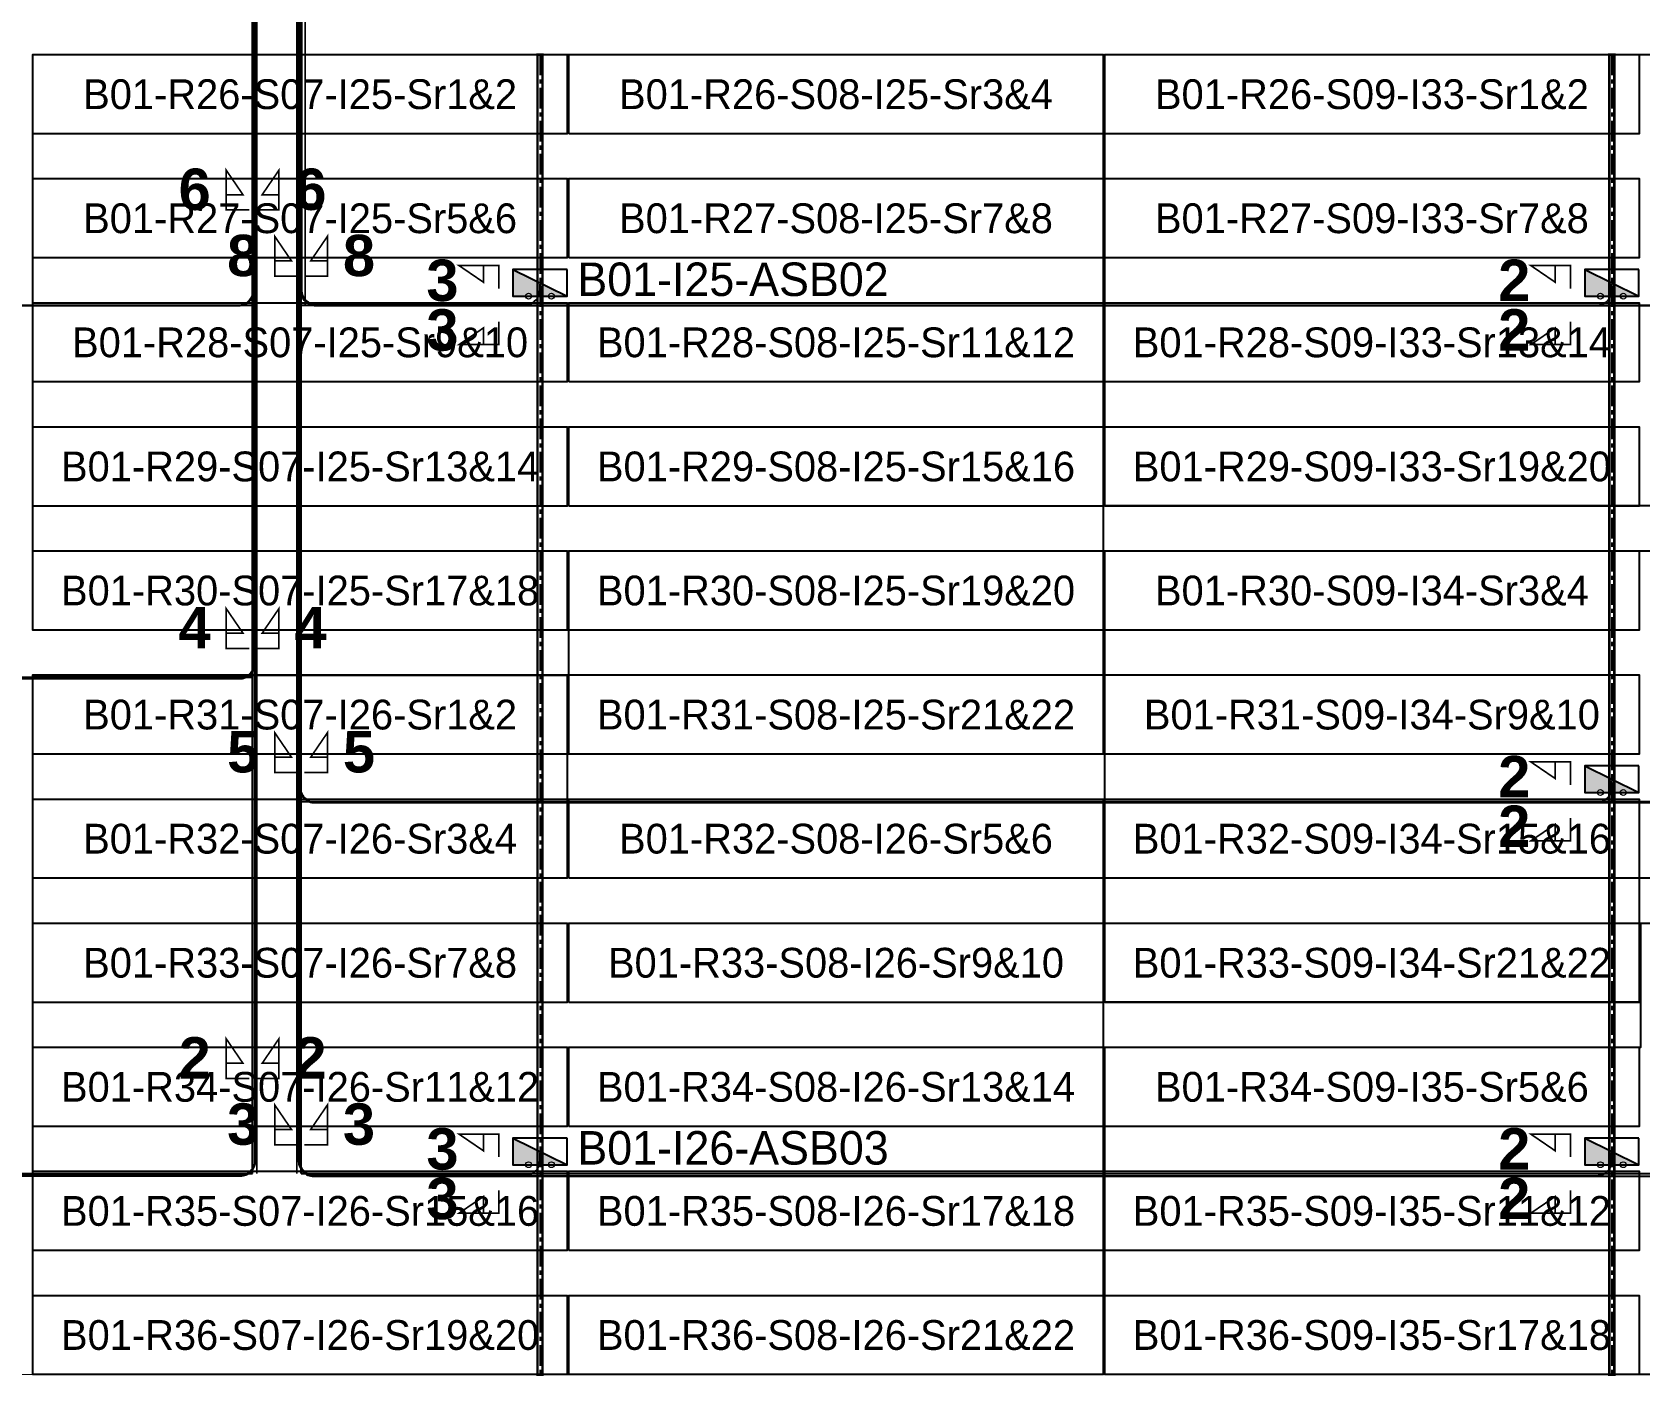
# Model space of a CAD drawing. Header units: metres. Extents: x 530339 to 530792, y 2674872 to 2675147.
# Drawn here: x 530533 to 530630.2, y 2674871.7 to 2674952.9 of the extents above; entities that cross this region are included whole.
import ezdxf
from ezdxf.enums import TextEntityAlignment as Align

# ---------------------------------------------------------------- set-up
doc = ezdxf.new("R2010")
doc.units = ezdxf.units.M
doc.linetypes.add('CENTER', pattern=[2, 1.25, -0.25, 0.25, -0.25])
doc.layers.add('Boundary-12.5 MW Block', color=6, linetype='Continuous', lineweight=9)
doc.layers.add('PILE', color=1, linetype='Continuous', lineweight=15)
for name, color, linetype in [('DC Trench BL-01', 40, 'Continuous'), ('E-Inverter Grouping', 2, 'Continuous'), ('Inverter Block-01', 7, 'Continuous'), ('LT Cable(AG) INV to LT Panel BL-01', 2, 'Continuous'), ('Messenger Wire Block-01 (Master Path)', 30, 'Continuous'), ('Messenger Wire Block-01 (MW Path)', 191, 'Continuous'), ('MMS Table Block-01', 8, 'Continuous'), ('Plan Line - DC BL-01', 40, 'Continuous'), ('Section Marking BL-01', 2, 'Continuous')]:
    doc.layers.add(name, color=color, linetype=linetype)
doc.styles.add('BoldTextStyle', font='arialbd.ttf')
doc.styles.get("Standard").update_dxf_attribs({"font": 'Adani Regular.ttf'})

# ---------------------------------------------------------------- blocks, each defined once
blk = doc.blocks.new('MMS Table (32.292 x 4.788)')
at = {"color": 0}
blk.add_lwpolyline([(0, -0.002), (0, 4.786), (32.292, 4.786), (32.292, -0.002)], close=True, dxfattribs=at)
at = {"color": 7}
blk.add_attdef('ID1', text='', height=1.8, dxfattribs=at).set_placement((16.146, 2.392), align=Align.MIDDLE_CENTER)
blk = doc.blocks.new('Inverter Block')
h = blk.add_hatch(color=0)
h.dxf.hatch_style = 1
h.paths.add_polyline_path([(-1.456, 2.269), (-1.456, 0.846), (1.456, 0.846)])
at = {"color": 0}
blk.add_lwpolyline([(1.456, 2.269), (-1.456, 2.269), (-1.456, 0.846), (1.456, 0.846)], close=True, dxfattribs=at)
blk.add_lwpolyline([(-1.456, 2.269), (1.456, 0.846)], dxfattribs=at)
at = {"layer": 'PILE'}
for centre in [(-0.613, 0.846), (0.613, 0.846)]:
    blk.add_circle(centre, 0.156, dxfattribs=at)
at = {"color": 7}
blk.add_attdef('ID', (-1.456, 3.006), '', height=1.8, dxfattribs=at)

msp = doc.modelspace()

# ---------------------------------------------------------------- linework, layer by layer
at = {"layer": 'Boundary-12.5 MW Block', "const_width": 0.05}
msp.add_lwpolyline([(530338.747, 2675146.575), (530792.135, 2675146.575), (530792.135, 2674871.791), (530338.747, 2674871.791)], close=True, dxfattribs=at)
at = {"layer": 'DC Trench BL-01', "color": 40, "const_width": 0.15}
for points in [[(530563.898, 2674951.575), (530563.598, 2674951.575), (530563.598, 2674871.789), (530563.898, 2674871.789)], [(530628.682, 2674951.575), (530628.382, 2674951.575), (530628.382, 2674871.789), (530628.682, 2674871.789)]]:
    msp.add_lwpolyline(points, close=True, dxfattribs=at)
at = {"layer": 'E-Inverter Grouping'}
for points in [[(530597.783, 2674909.291), (530565.491, 2674909.291), (530565.491, 2674916.791), (530533.099, 2674916.791), (530533.099, 2674951.575), (530597.783, 2674951.575)], [(530694.959, 2674951.575), (530694.959, 2674931.791), (530662.567, 2674931.791), (530662.567, 2674924.291), (530597.883, 2674924.291), (530597.883, 2674951.575)], [(530662.667, 2674921.575), (530662.667, 2674929.075), (530694.959, 2674929.075), (530694.959, 2674901.791), (530630.175, 2674901.791), (530630.175, 2674894.291), (530597.883, 2674894.291), (530597.883, 2674921.575)], [(530565.391, 2674906.575), (530597.783, 2674906.575), (530597.783, 2674871.791), (530533.099, 2674871.791), (530533.099, 2674914.075), (530565.391, 2674914.075)], [(530694.959, 2674871.791), (530597.883, 2674871.791), (530597.883, 2674891.575), (530630.275, 2674891.575), (530630.275, 2674899.075), (530694.959, 2674899.075)]]:
    msp.add_lwpolyline(points, close=True, dxfattribs=at)
at = {"layer": 'LT Cable(AG) INV to LT Panel BL-01'}
for points in [[(530559.239, 2675001.629), (530555.45, 2675001.629, -0.109226), (530555.071, 2675001.712), (530553.341, 2675002.516, 0.042157), (530553.19, 2675002.529), (530547.295, 2675002.529, 0.414214), (530546.395, 2675001.629), (530546.395, 2674982.444, 0.011783), (530546.396, 2674982.401), (530546.421, 2674981.869, -0.011783), (530546.422, 2674981.827), (530546.422, 2674937.285, -0.414214), (530545.522, 2674936.385), (530406.065, 2674936.385, -0.414214), (530405.165, 2674937.285), (530405.165, 2674937.69)], [(530559.239, 2675001.579), (530555.443, 2675001.579, -0.10936), (530555.063, 2675001.663), (530553.337, 2675002.466, 0.042157), (530553.186, 2675002.479), (530547.345, 2675002.479, 0.414214), (530546.445, 2675001.579), (530546.445, 2674982.445, 0.011783), (530546.446, 2674982.403), (530546.471, 2674981.87, -0.011783), (530546.472, 2674981.828), (530546.472, 2674914.735, -0.414214), (530545.572, 2674913.835), (530406.065, 2674913.835, -0.414214), (530405.165, 2674914.735), (530405.165, 2674915.19)], [(530557.165, 2675001.529), (530555.437, 2675001.529, -0.109495), (530555.056, 2675001.613), (530553.333, 2675002.416, 0.042157), (530553.182, 2675002.429), (530547.395, 2675002.429, 0.414214), (530546.495, 2675001.529), (530546.495, 2674982.446, 0.011783), (530546.496, 2674982.404), (530546.521, 2674981.872, -0.011783), (530546.522, 2674981.829), (530546.522, 2674884.685, -0.414214), (530545.622, 2674883.785), (530406.065, 2674883.785, -0.414214), (530405.165, 2674884.685), (530405.165, 2674885.19)], [(530559.239, 2675001.654), (530555.453, 2675001.654, -0.109159), (530555.074, 2675001.737), (530553.343, 2675002.541, 0.042157), (530553.192, 2675002.554), (530547.27, 2675002.554, 0.414214), (530546.37, 2675001.654), (530546.37, 2674982.443, 0.011783), (530546.371, 2674982.401), (530546.396, 2674981.869, -0.011783), (530546.397, 2674981.826), (530546.397, 2674937.31, -0.414214), (530545.497, 2674936.41), (530503.241, 2674936.41, -0.414214), (530502.341, 2674937.31), (530502.341, 2674937.69)], [(530559.239, 2675001.604), (530555.447, 2675001.604, -0.109293), (530555.067, 2675001.688), (530553.339, 2675002.491, 0.042157), (530553.188, 2675002.504), (530547.32, 2675002.504, 0.414214), (530546.42, 2675001.604), (530546.42, 2674982.444, 0.011783), (530546.421, 2674982.402), (530546.446, 2674981.87, -0.011783), (530546.447, 2674981.827), (530546.447, 2674914.76, -0.414214), (530545.547, 2674913.86), (530503.241, 2674913.86, -0.414214), (530502.341, 2674914.76), (530502.341, 2674915.19)], [(530557.165, 2675001.554), (530555.44, 2675001.554, -0.109427), (530555.06, 2675001.638), (530553.335, 2675002.441, 0.042157), (530553.184, 2675002.454), (530547.37, 2675002.454, 0.414214), (530546.47, 2675001.554), (530546.47, 2674982.446, 0.011783), (530546.471, 2674982.403), (530546.496, 2674981.871, -0.011783), (530546.497, 2674981.829), (530546.497, 2674884.71, -0.414214), (530545.597, 2674883.81), (530503.241, 2674883.81, -0.414214), (530502.341, 2674884.71), (530502.341, 2674885.19)]]:
    msp.add_lwpolyline(points, format="xyb", dxfattribs=at)
at = {"layer": 'LT Cable(AG) INV to LT Panel BL-01', "color": 5}
for points in [[(530557.165, 2675001.504), (530555.472, 2675001.504, 0.078431), (530555.194, 2675001.46), (530553.382, 2675000.873, -0.078431), (530553.105, 2675000.829), (530549.945, 2675000.829, 0.414214), (530549.045, 2674999.929), (530549.045, 2674982.492, 0.047202), (530549.061, 2674982.324), (530549.139, 2674981.915, -0.047202), (530549.155, 2674981.746), (530549.155, 2674884.685, 0.414214), (530550.055, 2674883.785), (530724.809, 2674883.785, 0.414214), (530725.709, 2674884.685), (530725.709, 2674885.19)], [(530557.165, 2675001.479), (530555.476, 2675001.479, 0.078431), (530555.198, 2675001.435), (530553.386, 2675000.848, -0.078431), (530553.109, 2675000.804), (530549.97, 2675000.804, 0.414214), (530549.07, 2674999.904), (530549.07, 2674982.495, 0.047202), (530549.086, 2674982.326), (530549.164, 2674981.917, -0.047202), (530549.18, 2674981.748), (530549.18, 2674884.71, 0.414214), (530550.08, 2674883.81), (530627.633, 2674883.81, 0.414214), (530628.533, 2674884.71), (530628.533, 2674885.19)], [(530556.148, 2675001.181), (530554.637, 2675001.181, 0.078431), (530554.36, 2675001.137), (530553.39, 2675000.823, -0.078431), (530553.112, 2675000.779), (530549.995, 2675000.779, 0.414214), (530549.095, 2674999.879), (530549.095, 2674982.497, 0.047202), (530549.111, 2674982.328), (530549.189, 2674981.92, -0.047202), (530549.205, 2674981.751), (530549.205, 2674884.735, 0.414214), (530550.105, 2674883.835), (530562.849, 2674883.835, 0.414214), (530563.749, 2674884.735), (530563.749, 2674885.19)], [(530556.148, 2675001.156), (530554.641, 2675001.156, 0.078431), (530554.364, 2675001.112), (530553.394, 2675000.798, -0.078431), (530553.116, 2675000.754), (530550.02, 2675000.754, 0.414214), (530549.12, 2674999.854), (530549.12, 2674982.5, 0.047202), (530549.136, 2674982.331), (530549.214, 2674981.922, -0.047202), (530549.23, 2674981.753), (530549.23, 2674907.26, 0.414214), (530550.13, 2674906.36), (530724.809, 2674906.36, 0.414214), (530725.709, 2674907.26), (530725.709, 2674907.69)], [(530556.148, 2675001.131), (530554.645, 2675001.131, 0.078431), (530554.368, 2675001.087), (530553.398, 2675000.773, -0.078431), (530553.12, 2675000.729), (530550.045, 2675000.729, 0.414214), (530549.145, 2674999.829), (530549.145, 2674982.502, 0.047202), (530549.161, 2674982.333), (530549.239, 2674981.924, -0.047202), (530549.255, 2674981.756), (530549.255, 2674907.285, 0.414214), (530550.155, 2674906.385), (530627.633, 2674906.385, 0.414214), (530628.533, 2674907.285), (530628.533, 2674907.69)], [(530556.148, 2675001.106), (530554.649, 2675001.106, 0.078431), (530554.372, 2675001.062), (530553.401, 2675000.748, -0.078431), (530553.124, 2675000.704), (530550.07, 2675000.704, 0.414214), (530549.17, 2674999.804), (530549.17, 2674982.504, 0.047202), (530549.186, 2674982.336), (530549.264, 2674981.927, -0.047202), (530549.28, 2674981.758), (530549.28, 2674937.31, 0.414214), (530550.18, 2674936.41), (530724.809, 2674936.41, 0.414214), (530725.709, 2674937.31), (530725.709, 2674937.69)], [(530558.139, 2675001.081), (530554.653, 2675001.081, 0.078431), (530554.375, 2675001.037), (530553.405, 2675000.723, -0.078431), (530553.128, 2675000.679), (530550.095, 2675000.679, 0.414214), (530549.195, 2674999.779), (530549.195, 2674982.507, 0.047202), (530549.211, 2674982.338), (530549.289, 2674981.929, -0.047202), (530549.305, 2674981.76), (530549.305, 2674937.335, 0.414214), (530550.205, 2674936.435), (530627.633, 2674936.435, 0.414214), (530628.533, 2674937.335), (530628.533, 2674937.69)], [(530558.139, 2675001.056), (530554.657, 2675001.056, 0.078431), (530554.379, 2675001.012), (530553.409, 2675000.698, -0.078431), (530553.132, 2675000.654), (530550.12, 2675000.654, 0.414214), (530549.22, 2674999.754), (530549.22, 2674982.509, 0.047202), (530549.236, 2674982.34), (530549.314, 2674981.931, -0.047202), (530549.33, 2674981.763), (530549.33, 2674937.36, 0.414214), (530550.23, 2674936.46), (530562.849, 2674936.46, 0.414214), (530563.749, 2674937.36), (530563.749, 2674937.69)]]:
    msp.add_lwpolyline(points, format="xyb", dxfattribs=at)
at = {"layer": 'Messenger Wire Block-01 (Master Path)'}
for points in [[(530546.372, 2674883.935), (530546.372, 2674981.847)], [(530549.305, 2674883.935), (530549.305, 2674981.845)], [(530403.531, 2674936.435), (530546.372, 2674936.435)], [(530549.305, 2674936.435), (530727.351, 2674936.435)], [(530403.531, 2674913.935), (530546.372, 2674913.935)], [(530549.305, 2674906.435), (530727.351, 2674906.435)], [(530403.531, 2674883.935), (530546.372, 2674883.935)], [(530549.305, 2674883.935), (530727.351, 2674883.935)]]:
    msp.add_lwpolyline(points, dxfattribs=at)
at = {"layer": 'Messenger Wire Block-01 (MW Path)', "const_width": 0.1}
for points in [[(530546.622, 2674883.935), (530546.622, 2674981.847)], [(530549.055, 2674883.935), (530549.055, 2674981.845)], [(530549.555, 2674936.435), (530549.555, 2674981.845)], [(530403.531, 2674936.435), (530546.372, 2674936.435)], [(530549.305, 2674936.435), (530727.351, 2674936.435)], [(530403.531, 2674913.935), (530546.372, 2674913.935)], [(530549.305, 2674906.435), (530727.351, 2674906.435)], [(530403.531, 2674883.935), (530546.372, 2674883.935)], [(530549.305, 2674883.935), (530727.351, 2674883.935)]]:
    msp.add_lwpolyline(points, dxfattribs=at)
at = {"layer": 'Plan Line - DC BL-01', "color": 6, "linetype": 'CENTER'}
for points in [[(530563.749, 2674951.575), (530563.749, 2674871.789)], [(530628.533, 2674951.575), (530628.533, 2674871.789)]]:
    msp.add_lwpolyline(points, dxfattribs=at)
at = {"layer": 'Section Marking BL-01', "color": 94, "lineweight": 35, "true_color": 0x00a500, "const_width": 0.1}
for points in [[(530546.172, 2674942.185), (530544.782, 2674942.185), (530544.782, 2674944.585), (530545.792, 2674943.105), (530544.782, 2674943.105)], [(530546.572, 2674942.185), (530547.962, 2674942.185), (530547.962, 2674944.585), (530546.952, 2674943.105), (530547.962, 2674943.105)], [(530549.105, 2674938.185), (530547.715, 2674938.185), (530547.715, 2674940.585), (530548.725, 2674939.105), (530547.715, 2674939.105)], [(530549.505, 2674938.185), (530550.895, 2674938.185), (530550.895, 2674940.585), (530549.885, 2674939.105), (530550.895, 2674939.105)], [(530561.249, 2674937.435), (530561.249, 2674938.825), (530558.849, 2674938.825), (530560.329, 2674937.815), (530560.329, 2674938.825)], [(530626.033, 2674937.435), (530626.033, 2674938.825), (530623.633, 2674938.825), (530625.113, 2674937.815), (530625.113, 2674938.825)], [(530561.249, 2674935.435), (530561.249, 2674934.045), (530558.849, 2674934.045), (530560.329, 2674935.055), (530560.329, 2674934.045)], [(530626.033, 2674935.435), (530626.033, 2674934.045), (530623.633, 2674934.045), (530625.113, 2674935.055), (530625.113, 2674934.045)], [(530546.172, 2674915.685), (530544.782, 2674915.685), (530544.782, 2674918.085), (530545.792, 2674916.605), (530544.782, 2674916.605)], [(530546.572, 2674915.685), (530547.962, 2674915.685), (530547.962, 2674918.085), (530546.952, 2674916.605), (530547.962, 2674916.605)], [(530549.105, 2674908.185), (530547.715, 2674908.185), (530547.715, 2674910.585), (530548.725, 2674909.105), (530547.715, 2674909.105)], [(530549.505, 2674908.185), (530550.895, 2674908.185), (530550.895, 2674910.585), (530549.885, 2674909.105), (530550.895, 2674909.105)], [(530626.033, 2674907.435), (530626.033, 2674908.825), (530623.633, 2674908.825), (530625.113, 2674907.815), (530625.113, 2674908.825)], [(530626.033, 2674905.435), (530626.033, 2674904.045), (530623.633, 2674904.045), (530625.113, 2674905.055), (530625.113, 2674904.045)], [(530546.172, 2674889.685), (530544.782, 2674889.685), (530544.782, 2674892.085), (530545.792, 2674890.605), (530544.782, 2674890.605)], [(530546.572, 2674889.685), (530547.962, 2674889.685), (530547.962, 2674892.085), (530546.952, 2674890.605), (530547.962, 2674890.605)], [(530549.105, 2674885.685), (530547.715, 2674885.685), (530547.715, 2674888.085), (530548.725, 2674886.605), (530547.715, 2674886.605)], [(530549.505, 2674885.685), (530550.895, 2674885.685), (530550.895, 2674888.085), (530549.885, 2674886.605), (530550.895, 2674886.605)], [(530561.249, 2674884.935), (530561.249, 2674886.325), (530558.849, 2674886.325), (530560.329, 2674885.315), (530560.329, 2674886.325)], [(530626.033, 2674884.935), (530626.033, 2674886.325), (530623.633, 2674886.325), (530625.113, 2674885.315), (530625.113, 2674886.325)], [(530561.249, 2674882.935), (530561.249, 2674881.545), (530558.849, 2674881.545), (530560.329, 2674882.555), (530560.329, 2674881.545)], [(530626.033, 2674882.935), (530626.033, 2674881.545), (530623.633, 2674881.545), (530625.113, 2674882.555), (530625.113, 2674881.545)]]:
    msp.add_lwpolyline(points, dxfattribs=at)

# ---------------------------------------------------------------- block references
at = {"layer": 'Inverter Block-01'}
ref = msp.add_blockref('Inverter Block', (530563.749, 2674936.025), dxfattribs=dict(at, xscale=1.124999999976148, yscale=1.124999999976148, zscale=1.124999999976148))
ref.add_attrib('ID', 'B01-I25-ASB02', (530566.004, 2674936.983), dxfattribs={"layer": '0', "color": 7, "height": 2.025})
ref = msp.add_blockref('Inverter Block', (530628.533, 2674936.025), dxfattribs=dict(at, xscale=1.124999999976148, yscale=1.124999999976148, zscale=1.124999999976148))
ref.add_attrib('ID', 'B01-I33-ASB02', (530630.788, 2674936.983), dxfattribs={"layer": '0', "color": 7, "height": 2.025})
ref = msp.add_blockref('Inverter Block', (530628.533, 2674906.025), dxfattribs=dict(at, xscale=1.124999999976148, yscale=1.124999999976148, zscale=1.124999999976148))
ref.add_attrib('ID', 'B01-I34-ASB03', (530630.788, 2674906.983), dxfattribs={"layer": '0', "color": 7, "height": 2.025})
ref = msp.add_blockref('Inverter Block', (530563.749, 2674883.525), dxfattribs=dict(at, xscale=1.124999999976148, yscale=1.124999999976148, zscale=1.124999999976148))
ref.add_attrib('ID', 'B01-I26-ASB03', (530566.004, 2674884.483), dxfattribs={"layer": '0', "color": 7, "height": 2.025})
ref = msp.add_blockref('Inverter Block', (530628.533, 2674883.525), dxfattribs=dict(at, xscale=1.124999999976148, yscale=1.124999999976148, zscale=1.124999999976148))
ref.add_attrib('ID', 'B01-I35-ASB06', (530630.788, 2674884.483), dxfattribs={"layer": '0', "color": 7, "height": 2.025})
at = {"layer": 'MMS Table Block-01'}
for p, values in [((530533.099, 2674946.791), {'ID1': 'B01-R26-S07-I25-Sr1&2'}), ((530565.491, 2674946.791), {'ID1': 'B01-R26-S08-I25-Sr3&4'}), ((530597.883, 2674946.791), {'ID1': 'B01-R26-S09-I33-Sr1&2'}), ((530533.099, 2674939.291), {'ID1': 'B01-R27-S07-I25-Sr5&6'}), ((530565.491, 2674939.291), {'ID1': 'B01-R27-S08-I25-Sr7&8'}), ((530597.883, 2674939.291), {'ID1': 'B01-R27-S09-I33-Sr7&8'}), ((530533.099, 2674931.791), {'ID1': 'B01-R28-S07-I25-Sr9&10'}), ((530565.491, 2674931.791), {'ID1': 'B01-R28-S08-I25-Sr11&12'}), ((530597.883, 2674931.791), {'ID1': 'B01-R28-S09-I33-Sr13&14'}), ((530533.099, 2674924.291), {'ID1': 'B01-R29-S07-I25-Sr13&14'}), ((530565.491, 2674924.291), {'ID1': 'B01-R29-S08-I25-Sr15&16'}), ((530597.883, 2674924.291), {'ID1': 'B01-R29-S09-I33-Sr19&20'}), ((530533.099, 2674916.791), {'ID1': 'B01-R30-S07-I25-Sr17&18'}), ((530565.491, 2674916.791), {'ID1': 'B01-R30-S08-I25-Sr19&20'}), ((530597.883, 2674916.791), {'ID1': 'B01-R30-S09-I34-Sr3&4'}), ((530533.099, 2674909.291), {'ID1': 'B01-R31-S07-I26-Sr1&2'}), ((530565.491, 2674909.291), {'ID1': 'B01-R31-S08-I25-Sr21&22'}), ((530597.883, 2674909.291), {'ID1': 'B01-R31-S09-I34-Sr9&10'}), ((530533.099, 2674901.791), {'ID1': 'B01-R32-S07-I26-Sr3&4'}), ((530565.491, 2674901.791), {'ID1': 'B01-R32-S08-I26-Sr5&6'}), ((530597.883, 2674901.791), {'ID1': 'B01-R32-S09-I34-Sr15&16'}), ((530533.099, 2674894.291), {'ID1': 'B01-R33-S07-I26-Sr7&8'}), ((530565.491, 2674894.291), {'ID1': 'B01-R33-S08-I26-Sr9&10'}), ((530597.883, 2674894.291), {'ID1': 'B01-R33-S09-I34-Sr21&22'}), ((530533.099, 2674886.791), {'ID1': 'B01-R34-S07-I26-Sr11&12'}), ((530565.491, 2674886.791), {'ID1': 'B01-R34-S08-I26-Sr13&14'}), ((530597.883, 2674886.791), {'ID1': 'B01-R34-S09-I35-Sr5&6'}), ((530533.099, 2674879.291), {'ID1': 'B01-R35-S07-I26-Sr15&16'}), ((530565.491, 2674879.291), {'ID1': 'B01-R35-S08-I26-Sr17&18'}), ((530597.883, 2674879.291), {'ID1': 'B01-R35-S09-I35-Sr11&12'}), ((530533.099, 2674871.791), {'ID1': 'B01-R36-S07-I26-Sr19&20'}), ((530565.491, 2674871.791), {'ID1': 'B01-R36-S08-I26-Sr21&22'}), ((530597.883, 2674871.791), {'ID1': 'B01-R36-S09-I35-Sr17&18'})]:
    msp.add_blockref('MMS Table (32.292 x 4.788)', p, dxfattribs=at).add_auto_attribs(values)

# ---------------------------------------------------------------- texts
at = {"layer": 'Section Marking BL-01', "color": 94, "true_color": 0x00a500, "style": 'BoldTextStyle'}
for s, p in [('6', (530542.872, 2674943.435)), ('6', (530549.872, 2674943.435)), ('8', (530545.805, 2674939.435)), ('8', (530552.805, 2674939.435)), ('3', (530557.849, 2674937.935)), ('2', (530622.633, 2674937.935)), ('3', (530557.849, 2674934.935)), ('2', (530622.633, 2674934.935)), ('4', (530542.872, 2674916.935)), ('4', (530549.872, 2674916.935)), ('5', (530545.805, 2674909.435)), ('5', (530552.805, 2674909.435)), ('2', (530622.633, 2674907.935)), ('2', (530622.633, 2674904.935)), ('2', (530542.872, 2674890.935)), ('2', (530549.872, 2674890.935)), ('3', (530545.805, 2674886.935)), ('3', (530552.805, 2674886.935)), ('3', (530557.849, 2674885.435)), ('2', (530622.633, 2674885.435)), ('3', (530557.849, 2674882.435)), ('2', (530622.633, 2674882.435))]:
    msp.add_text(s, height=2.5, dxfattribs=at).set_placement(p, align=Align.MIDDLE_CENTER)

doc.saveas('drawing.dxf')
